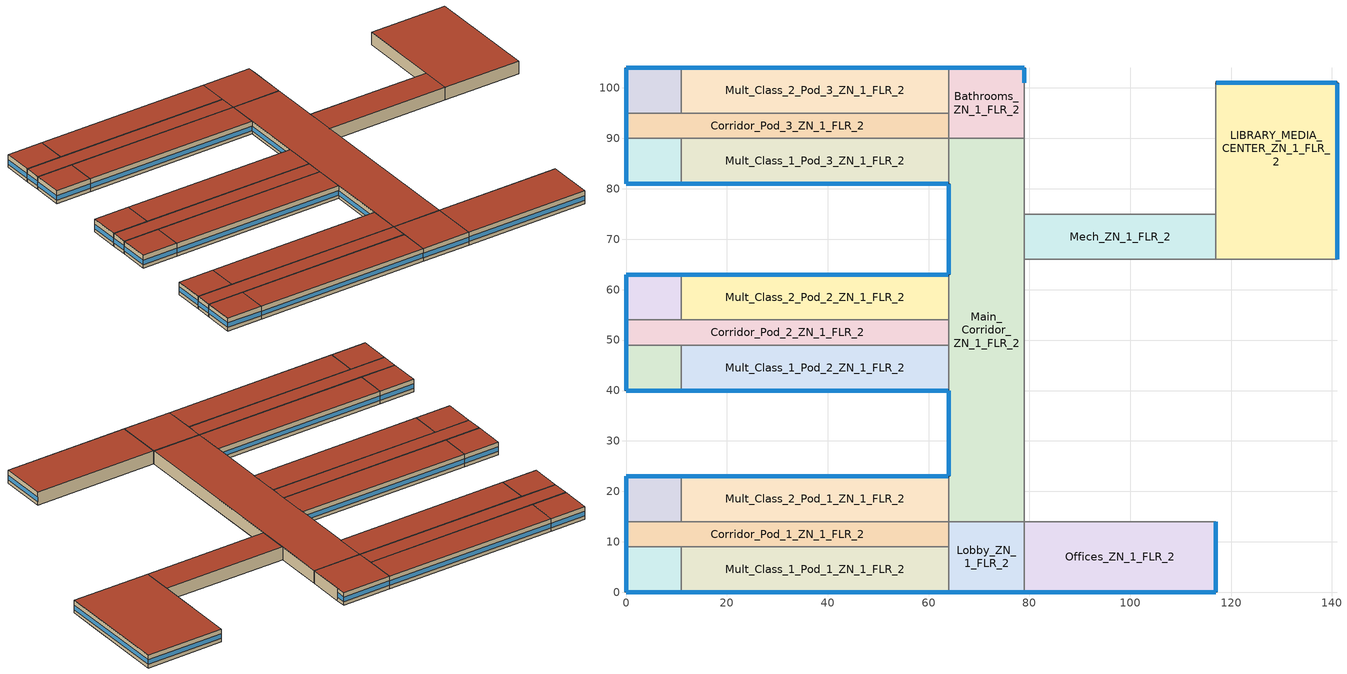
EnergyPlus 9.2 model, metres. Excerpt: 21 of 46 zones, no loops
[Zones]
Corner_Class_1_Pod_1_ZN_1_FLR_2
 floor to Corner_Class_1_Pod_1_ZN_1_FLR_1 (int_slab_floor): 0,9 11,9 11,0 0,0 z4
 wall outside (nonres_ext_wall): 0,9 0,0 11,0 z4:8
 wall to Mult_Class_1_Pod_1_ZN_1_FLR_2 (int_wall): 11,0 11,9 z4:8
 wall to Corridor_Pod_1_ZN_1_FLR_2 (int_wall): 11,9 0,9 z4:8
 window (Window_U_0.40_SHGC_0.38): 0.05,0 10.95,0 z5.1:6.51; 0,8.95 0,0.05 z5.1:6.52
 roof outside (nonres_roof): 0,0 11,0 11,9 0,9 z8
Mult_Class_1_Pod_1_ZN_1_FLR_2
 floor to Mult_Class_1_Pod_1_ZN_1_FLR_1 (int_slab_floor): 11,9 64,9 64,0 11,0 z4
 wall outside (nonres_ext_wall): 11,0 64,0 z4:8
 wall to Lobby_ZN_1_FLR_2 (int_wall): 64,0 64,9 z4:8
 wall to Corridor_Pod_1_ZN_1_FLR_2 (int_wall): 64,9 11,9 z4:8
 window (Window_U_0.40_SHGC_0.38): 11.05,0 63.95,0 z5.1:6.5
 roof outside (nonres_roof): 11,0 64,0 64,9 11,9 z8
Corridor_Pod_1_ZN_1_FLR_2
 floor to Corridor_Pod_1_ZN_1_FLR_1 (int_slab_floor): 0,14 64,14 64,9 0,9 z4
 wall outside (nonres_ext_wall): 0,14 0,9 z4:8
 wall to Lobby_ZN_1_FLR_2 (int_wall): 64,9 64,14 z4:8
 wall to Mult_Class_2_Pod_1_ZN_1_FLR_2 (int_wall): 64,14 11,14 z4:8
 wall to Corner_Class_2_Pod_1_ZN_1_FLR_2 (int_wall): 11,14 0,14 z4:8
 window (Window_U_0.40_SHGC_0.38): 0,13.95 0,9.05 z5.1:6.53
 roof outside (nonres_roof): 0,9 64,9 64,14 0,14 z8
Corner_Class_2_Pod_1_ZN_1_FLR_2
 floor to Corner_Class_2_Pod_1_ZN_1_FLR_1 (int_slab_floor): 0,23 11,23 11,14 0,14 z4
 wall outside (nonres_ext_wall): 11,23 0,23 0,14 z4:8
 wall to Mult_Class_2_Pod_1_ZN_1_FLR_2 (int_wall): 11,14 11,23 z4:8
 window (Window_U_0.40_SHGC_0.38): 10.95,23 0.05,23 z5.1:6.51; 0,22.95 0,14.05 z5.1:6.52
 roof outside (nonres_roof): 0,14 11,14 11,23 0,23 z8
Mult_Class_2_Pod_1_ZN_1_FLR_2
 floor to Mult_Class_2_Pod_1_ZN_1_FLR_1 (int_slab_floor): 11,23 64,23 64,14 11,14 z4
 wall outside (nonres_ext_wall): 64,23 11,23 z4:8
 wall to Main_Corridor_ZN_1_FLR_2 (int_wall): 64,14 64,23 z4:8
 window (Window_U_0.40_SHGC_0.38): 63.95,23 11.05,23 z5.1:6.5
 roof outside (nonres_roof): 11,14 64,14 64,23 11,23 z8
Corner_Class_1_Pod_2_ZN_1_FLR_2
 floor to Corner_Class_1_Pod_2_ZN_1_FLR_1 (int_slab_floor): 0,49 11,49 11,40 0,40 z4
 wall outside (nonres_ext_wall): 0,49 0,40 11,40 z4:8
 wall to Mult_Class_1_Pod_2_ZN_1_FLR_2 (int_wall): 11,40 11,49 z4:8
 wall to Corridor_Pod_2_ZN_1_FLR_2 (int_wall): 11,49 0,49 z4:8
 window (Window_U_0.40_SHGC_0.38): 0.05,40 10.95,40 z5.1:6.51; 0,48.95 0,40.05 z5.1:6.52
 roof outside (nonres_roof): 0,40 11,40 11,49 0,49 z8
Mult_Class_1_Pod_2_ZN_1_FLR_2
 floor to Mult_Class_1_Pod_2_ZN_1_FLR_1 (int_slab_floor): 11,49 64,49 64,40 11,40 z4
 wall outside (nonres_ext_wall): 11,40 64,40 z4:8
 wall to Main_Corridor_ZN_1_FLR_2 (int_wall): 64,40 64,49 z4:8
 wall to Corridor_Pod_2_ZN_1_FLR_2 (int_wall): 64,49 11,49 z4:8
 window (Window_U_0.40_SHGC_0.38): 11.05,40 63.95,40 z5.1:6.5
 roof outside (nonres_roof): 11,40 64,40 64,49 11,49 z8
Corridor_Pod_2_ZN_1_FLR_2
 floor to Corridor_Pod_2_ZN_1_FLR_1 (int_slab_floor): 0,54 64,54 64,49 0,49 z4
 wall outside (nonres_ext_wall): 0,54 0,49 z4:8
 wall to Main_Corridor_ZN_1_FLR_2 (int_wall): 64,49 64,54 z4:8
 wall to Mult_Class_2_Pod_2_ZN_1_FLR_2 (int_wall): 64,54 11,54 z4:8
 wall to Corner_Class_2_Pod_2_ZN_1_FLR_2 (int_wall): 11,54 0,54 z4:8
 window (Window_U_0.40_SHGC_0.38): 0,53.95 0,49.05 z5.1:6.53
 roof outside (nonres_roof): 0,49 64,49 64,54 0,54 z8
Corner_Class_2_Pod_2_ZN_1_FLR_2
 floor to Corner_Class_2_Pod_2_ZN_1_FLR_1 (int_slab_floor): 0,63 11,63 11,54 0,54 z4
 wall outside (nonres_ext_wall): 11,63 0,63 0,54 z4:8
 wall to Mult_Class_2_Pod_2_ZN_1_FLR_2 (int_wall): 11,54 11,63 z4:8
 window (Window_U_0.40_SHGC_0.38): 10.95,63 0.05,63 z5.1:6.51; 0,62.95 0,54.05 z5.1:6.52
 roof outside (nonres_roof): 0,54 11,54 11,63 0,63 z8
Mult_Class_2_Pod_2_ZN_1_FLR_2
 floor to Mult_Class_2_Pod_2_ZN_1_FLR_1 (int_slab_floor): 11,63 64,63 64,54 11,54 z4
 wall outside (nonres_ext_wall): 64,63 11,63 z4:8
 wall to Main_Corridor_ZN_1_FLR_2 (int_wall): 64,54 64,63 z4:8
 window (Window_U_0.40_SHGC_0.38): 63.95,63 11.05,63 z5.1:6.5
 roof outside (nonres_roof): 11,54 64,54 64,63 11,63 z8
Corner_Class_1_Pod_3_ZN_1_FLR_2
 floor to Corner_Class_1_Pod_3_ZN_1_FLR_1 (int_slab_floor): 0,90 11,90 11,81 0,81 z4
 wall outside (nonres_ext_wall): 0,90 0,81 11,81 z4:8
 wall to Mult_Class_1_Pod_3_ZN_1_FLR_2 (int_wall): 11,81 11,90 z4:8
 wall to Corridor_Pod_3_ZN_1_FLR_2 (int_wall): 11,90 0,90 z4:8
 window (Window_U_0.40_SHGC_0.38): 0.05,81 10.95,81 z5.1:6.51; 0,89.95 0,81.05 z5.1:6.52
 roof outside (nonres_roof): 0,81 11,81 11,90 0,90 z8
Mult_Class_1_Pod_3_ZN_1_FLR_2
 floor to Mult_Class_1_Pod_3_ZN_1_FLR_1 (int_slab_floor): 11,90 64,90 64,81 11,81 z4
 wall outside (nonres_ext_wall): 11,81 64,81 z4:8
 wall to Main_Corridor_ZN_1_FLR_2 (int_wall): 64,81 64,90 z4:8
 wall to Corridor_Pod_3_ZN_1_FLR_2 (int_wall): 64,90 11,90 z4:8
 window (Window_U_0.40_SHGC_0.38): 11.05,81 63.95,81 z5.1:6.5
 roof outside (nonres_roof): 11,81 64,81 64,90 11,90 z8
Corridor_Pod_3_ZN_1_FLR_2
 floor to Corridor_Pod_3_ZN_1_FLR_1 (int_slab_floor): 0,95 64,95 64,90 0,90 z4
 wall outside (nonres_ext_wall): 0,95 0,90 z4:8
 wall to Bathrooms_ZN_1_FLR_2 (int_wall): 64,90 64,95 z4:8
 wall to Mult_Class_2_Pod_3_ZN_1_FLR_2 (int_wall): 64,95 11,95 z4:8
 wall to Corner_Class_2_Pod_3_ZN_1_FLR_2 (int_wall): 11,95 0,95 z4:8
 window (Window_U_0.40_SHGC_0.38): 0,94.95 0,90.05 z5.1:6.53
 roof outside (nonres_roof): 0,90 64,90 64,95 0,95 z8
Corner_Class_2_Pod_3_ZN_1_FLR_2
 floor to Corner_Class_2_Pod_3_ZN_1_FLR_1 (int_slab_floor): 0,104 11,104 11,95 0,95 z4
 wall outside (nonres_ext_wall): 11,104 0,104 0,95 z4:8
 wall to Mult_Class_2_Pod_3_ZN_1_FLR_2 (int_wall): 11,95 11,104 z4:8
 window (Window_U_0.40_SHGC_0.38): 10.95,104 0.05,104 z5.1:6.51; 0,103.95 0,95.05 z5.1:6.52
 roof outside (nonres_roof): 0,95 11,95 11,104 0,104 z8
Mult_Class_2_Pod_3_ZN_1_FLR_2
 floor to Mult_Class_2_Pod_3_ZN_1_FLR_1 (int_slab_floor): 11,104 64,104 64,95 11,95 z4
 wall outside (nonres_ext_wall): 64,104 11,104 z4:8
 wall to Bathrooms_ZN_1_FLR_2 (int_wall): 64,95 64,104 z4:8
 window (Window_U_0.40_SHGC_0.38): 63.95,104 11.05,104 z5.1:6.5
 roof outside (nonres_roof): 11,95 64,95 64,104 11,104 z8
Main_Corridor_ZN_1_FLR_2
 floor to Main_Corridor_ZN_1_FLR_1 (int_slab_floor): 64,90 79,90 79,14 64,14 z4
 wall outside (nonres_ext_wall): 64,81 64,63 / 64,40 64,23 z4:8
 wall to Lobby_ZN_1_FLR_2 (int_wall): 64,14 79,14 z4:8
 wall to Gym_ZN_1_FLR_1 (int_wall): 79,14 79,66 z4:8
 wall to Mech_ZN_1_FLR_2 (int_wall): 79,66 79,75 z4:8
 wall to Auditorium_ZN_1_FLR_1 (nonres_ext_wall): 79,75 79,90 z4:8
 wall to Bathrooms_ZN_1_FLR_2 (int_wall): 79,90 64,90 z4:8
 window (Window_U_0.40_SHGC_0.38): 64,80.95 64,63.05 / 64,39.95 64,23.05 z5.1:6.51
 roof outside (nonres_roof): 64,14 79,14 79,90 64,90 z8
Lobby_ZN_1_FLR_2
 floor to Lobby_ZN_1_FLR_1 (int_slab_floor): 64,14 79,14 79,0 64,0 z4
 wall outside (nonres_ext_wall): 64,0 79,0 z4:8
 wall to Offices_ZN_1_FLR_2 (int_wall): 79,0 79,14 z4:8
 window (Window_U_0.40_SHGC_0.38): 64.05,0 78.95,0 z5.1:6.51
 roof outside (nonres_roof): 64,0 79,0 79,14 64,14 z8
Bathrooms_ZN_1_FLR_2
 floor to Bathrooms_ZN_1_FLR_1 (int_slab_floor): 64,104 79,104 79,90 64,90 z4
 wall outside (nonres_ext_wall): 79,101 79,104 64,104 z4:8
 wall to Auditorium_ZN_1_FLR_1 (nonres_ext_wall): 79,90 79,101 z4:8
 window (Window_U_0.40_SHGC_0.38): 79,101.05 79,103.95 z5.1:6.55; 78.95,104 64.05,104 z5.1:6.51
 roof outside (nonres_roof): 64,90 79,90 79,104 64,104 z8
Offices_ZN_1_FLR_2
 floor to Offices_ZN_1_FLR_1 (int_slab_floor): 79,14 117,14 117,0 79,0 z4
 wall outside (nonres_ext_wall): 79,0 117,0 117,14 z4:8
 wall to Gym_ZN_1_FLR_1 (int_wall): 117,14 79,14 z4:8
 window (Window_U_0.40_SHGC_0.38): 79.05,0 116.95,0 z5.1:6.5; 117,0.05 117,13.95 z5.1:6.51
 roof outside (nonres_roof): 79,0 117,0 117,14 79,14 z8
LIBRARY_MEDIA_CENTER_ZN_1_FLR_2
 floor to Kitchen_ZN_1_FLR_1 (int_slab_floor): 117,75 141,75 141,66 117,66 z4
 floor to Cafeteria_ZN_1_FLR_1 (int_slab_floor): 117,101 141,101 141,75 117,75 z4
 wall outside (nonres_ext_wall): 141,66 141,101 117,101 z4:8
 wall to Aux_Gym_ZN_1_FLR_1 (int_wall): 117,66 141,66 z4:8
 wall to Mech_ZN_1_FLR_2 (int_wall): 117,75 117,66 z4:8
 wall to Auditorium_ZN_1_FLR_1 (int_wall): 117,101 117,75 z4:8
 window (Window_U_0.40_SHGC_0.38): 141,66.05 141,100.95 z5.1:6.5; 140.95,101 117.05,101 z5.1:6.51
 roof outside (nonres_roof): 117,66 141,66 141,101 117,101 z8
Mech_ZN_1_FLR_2
 floor to Mech_ZN_1_FLR_1 (int_slab_floor): 79,75 117,75 117,66 79,66 z4
 wall to Gym_ZN_1_FLR_1 (int_wall): 79,66 117,66 z4:8
 wall to Auditorium_ZN_1_FLR_1 (int_wall): 117,75 79,75 z4:8
 roof outside (nonres_roof): 79,66 117,66 117,75 79,75 z8
[Building]
Secondary School: North Axis {deg}=0; Terrain=City; Loads Convergence Tolerance Value=0.04; Temperature Convergence Tolerance Value {deltaC}=0.2; Solar Distribution=FullInteriorAndExterior; Maximum Number of Warmup Days=25; Minimum Number of Warmup Days=6
[Site:Location]
Xian_Shaanxi_CHN Design_Conditions: Latitude {deg}=34.3; Longitude {deg}=108.93; Time Zone {hr}=8; Elevation {m}=397.5
[SizingPeriod:DesignDay] Month=1; Day of Month=21; Day Type=WinterDesignDay; Daily Dry-Bulb Temperature Range {deltaC}=0; Dry-Bulb Temperature Range Modifier Type=DefaultMultipliers; Barometric Pressure {Pa}=96640; Wind Speed {m/s}=1.1; Wind Direction {deg}=70; Rain Indicator=No; Snow Indicator=No; Daylight Saving Time Indicator=No; Solar Model Indicator=ASHRAEClearSky; Sky Clearness=0
Name | Maximum Dry-Bulb Temperature {C} | Humidity Condition Type | Wetbulb or DewPoint at Maximum Dry-Bulb {C}
Xian Ann Htg 99.6% Condns DB | -6.3 | Wetbulb | -6.3
Xian Ann Htg 99% Condns DB | -4.8 | Wetbulb | -4.8
Xian Ann Hum_n 99.6% Condns DP=>MCDB | 1.6 | Dewpoint | -18.1
Xian Ann Hum_n 99% Condns DP=>MCDB | 1.7 | Dewpoint | -15.3
[Site:GroundTemperature:BuildingSurface]
20.76, 20.73, 20.73, 20.73, 20.77, 23.02, 23.36, 23.44, 23.48, 21.21, 20.91, 20.82
[Site:WaterMainsTemperature]
Calculation Method=CORRELATION; Annual Average Outdoor Air Temperature {C}=9.95; Maximum Difference In Monthly Average Outdoor Air Temperatures {deltaC}=23.7
[Material]
Name | Roughness | Thickness {m} | Conductivity {W/m-K} | Density {kg/m3} | Specific Heat {J/kg-K} | Thermal Absorptance | Solar Absorptance | Visible Absorptance
Std Wood 6inch | MediumSmooth | 0.15 | 0.12 | 540 | 1210 | 0.9 | 0.7 | 0.7
F07 25mm stucco | Smooth | 0.0254 | 0.72 | 1856 | 840 | 0.9 | 0.7 | 0.7
F08 Metal surface | Smooth | 0.0008 | 45.28 | 7824 | 500
F13 Built-up roofing | Rough | 0.0095 | 0.16 | 1120 | 1460 | 0.9 | 0.77
G01 13mm gypsum board | Smooth | 0.0127 | 0.16 | 800 | 1090 | 0.9 | 0.7 | 0.5
G01 16mm gypsum board | MediumSmooth | 0.0159 | 0.16 | 800 | 1090
100mm Normalweight concrete floor | MediumRough | 0.1016 | 2.31 | 2322 | 832
[Material:NoMass] Thermal Absorptance=0.9; Solar Absorptance=0.7
Name | Roughness | Thermal Resistance {m2-K/W} | Visible Absorptance
CP02 CARPET PAD | VeryRough | 0.21648 | 0.8
Nonres_Roof_Insulation | MediumSmooth | 5.30668 | 0.7
Nonres_Exterior_Wall_Insulation | MediumSmooth | 2.81828 | 0.7
[WindowMaterial:Glazing] Optical Data Type=SpectralAverage; Infrared Transmittance at Normal Incidence=0; Front Side Infrared Hemispherical Emissivity=0.84
Name | Thickness {m} | Solar Transmittance at Normal Incidence | Front Side Solar Reflectance at Normal Incidence | Back Side Solar Reflectance at Normal Incidence | Visible Transmittance at Normal Incidence | Front Side Visible Reflectance at Normal Incidence | Back Side Visible Reflectance at Normal Incidence | Back Side Infrared Hemispherical Emissivity | Conductivity {W/m-K}
Glass_102_LayerAvg | 0.003048 | 0.833848 | 0.0747638 | 0.0748545 | 0.89926 | 0.082563 | 0.082564 | 0.84 | 1
Glass_8652_LayerAvg | 0.003059 | 0.343691 | 0.298987 | 0.462105 | 0.487937 | 0.209449 | 0.306829 | 0.39 | 0.962
[WindowMaterial:Gas]
Gap_1_W_0_0127: Gas Type=Air; Thickness {m}=0.0127
[Construction]
InteriorFurnishings: Std Wood 6inch
int_wall: G01 13mm gypsum board, G01 13mm gypsum board
int_slab_floor: 100mm Normalweight concrete floor, CP02 CARPET PAD
nonres_roof: F13 Built-up roofing, Nonres_Roof_Insulation, F08 Metal surface
nonres_ext_wall: F07 25mm stucco, G01 16mm gypsum board, Nonres_Exterior_Wall_Insulation, G01 16mm gypsum board
Window_U_0.40_SHGC_0.38: Glass_8652_LayerAvg, Gap_1_W_0_0127, Glass_102_LayerAvg
[Zone] Type=1; Multiplier=1; Ceiling Height {m}=4; Floor Area {m2}=autocalculate; Part of Total Floor Area=Yes
Name | Volume {m3}
Corner_Class_1_Pod_1_ZN_1_FLR_2; Corner_Class_2_Pod_1_ZN_1_FLR_2; Corner_Class_1_Pod_2_ZN_1_FLR_2; Corner_Class_2_Pod_2_ZN_1_FLR_2; Corner_Class_1_Pod_3_ZN_1_FLR_2; Corner_Class_2_Pod_3_ZN_1_FLR_2 | 396
Mult_Class_1_Pod_1_ZN_1_FLR_2; Mult_Class_2_Pod_1_ZN_1_FLR_2; Mult_Class_1_Pod_2_ZN_1_FLR_2; Mult_Class_2_Pod_2_ZN_1_FLR_2; Mult_Class_1_Pod_3_ZN_1_FLR_2; Mult_Class_2_Pod_3_ZN_1_FLR_2 | 1908
Corridor_Pod_1_ZN_1_FLR_2; Corridor_Pod_2_ZN_1_FLR_2; Corridor_Pod_3_ZN_1_FLR_2 | 1280
Main_Corridor_ZN_1_FLR_2 | 4560
Lobby_ZN_1_FLR_2; Bathrooms_ZN_1_FLR_2 | 840
Offices_ZN_1_FLR_2 | 2128
LIBRARY_MEDIA_CENTER_ZN_1_FLR_2 | 3360
Mech_ZN_1_FLR_2 | 1368
[InternalMass] Construction=InteriorFurnishings
Name | Zone or ZoneList | Surface Area {m2}
Corner_Class_1_Pod_1_ZN_1_FLR_2_InternalMass_1 | Corner_Class_1_Pod_1_ZN_1_FLR_2 | 198
Mult_Class_1_Pod_1_ZN_1_FLR_2_InternalMass_1 | Mult_Class_1_Pod_1_ZN_1_FLR_2 | 954
Corridor_Pod_1_ZN_1_FLR_2_InternalMass_1 | Corridor_Pod_1_ZN_1_FLR_2 | 640
Corner_Class_2_Pod_1_ZN_1_FLR_2_InternalMass_1 | Corner_Class_2_Pod_1_ZN_1_FLR_2 | 198
Mult_Class_2_Pod_1_ZN_1_FLR_2_InternalMass_1 | Mult_Class_2_Pod_1_ZN_1_FLR_2 | 954
Corner_Class_1_Pod_2_ZN_1_FLR_2_InternalMass_1 | Corner_Class_1_Pod_2_ZN_1_FLR_2 | 198
Mult_Class_1_Pod_2_ZN_1_FLR_2_InternalMass_1 | Mult_Class_1_Pod_2_ZN_1_FLR_2 | 954
Corridor_Pod_2_ZN_1_FLR_2_InternalMass_1 | Corridor_Pod_2_ZN_1_FLR_2 | 640
Corner_Class_2_Pod_2_ZN_1_FLR_2_InternalMass_1 | Corner_Class_2_Pod_2_ZN_1_FLR_2 | 198
Mult_Class_2_Pod_2_ZN_1_FLR_2_InternalMass_1 | Mult_Class_2_Pod_2_ZN_1_FLR_2 | 954
Corner_Class_1_Pod_3_ZN_1_FLR_2_InternalMass_1 | Corner_Class_1_Pod_3_ZN_1_FLR_2 | 198
Mult_Class_1_Pod_3_ZN_1_FLR_2_InternalMass_1 | Mult_Class_1_Pod_3_ZN_1_FLR_2 | 954
Corridor_Pod_3_ZN_1_FLR_2_InternalMass_1 | Corridor_Pod_3_ZN_1_FLR_2 | 640
Corner_Class_2_Pod_3_ZN_1_FLR_2_InternalMass_1 | Corner_Class_2_Pod_3_ZN_1_FLR_2 | 198
Mult_Class_2_Pod_3_ZN_1_FLR_2_InternalMass_1 | Mult_Class_2_Pod_3_ZN_1_FLR_2 | 954
Main_Corridor_ZN_1_FLR_2_InternalMass_1 | Main_Corridor_ZN_1_FLR_2 | 2280
Lobby_ZN_1_FLR_2_InternalMass_1 | Lobby_ZN_1_FLR_2 | 420
Bathrooms_ZN_1_FLR_2_InternalMass_1 | Bathrooms_ZN_1_FLR_2 | 420
Offices_ZN_1_FLR_2_InternalMass_1 | Offices_ZN_1_FLR_2 | 1064
LIBRARY_MEDIA_CENTER_ZN_1_FLR_2_InternalMass_1 | LIBRARY_MEDIA_CENTER_ZN_1_FLR_2 | 1680
Mech_ZN_1_FLR_2_InternalMass_1 | Mech_ZN_1_FLR_2 | 684
[People] Fraction Radiant=0.3; Sensible Heat Fraction=AUTOCALCULATE; Activity Level Schedule=ACTIVITY_SCH; Enable ASHRAE 55 Comfort Warnings=No; Mean Radiant Temperature Calculation Type=ZoneAveraged; Work Efficiency Schedule=WORK_EFF_SCH; Clothing Insulation Calculation Method=ClothingInsulationSchedule; Clothing Insulation Schedule=CLOTHING_SCH; Air Velocity Schedule=AIR_VELO_SCH; Thermal Comfort Model 1 Type=FANGER
Name | Zone or ZoneList | Number of People Schedule | Number of People Calculation Method | Zone Floor Area per Person {m2/person}
Corner_Class_1_Pod_1_ZN_1_FLR_2 | Corner_Class_1_Pod_1_ZN_1_FLR_2 | BLDG_OCC_SCH | Area/Person | 2.654
Mult_Class_1_Pod_1_ZN_1_FLR_2 | Mult_Class_1_Pod_1_ZN_1_FLR_2 | BLDG_OCC_SCH | Area/Person | 2.654
Corridor_Pod_1_ZN_1_FLR_2 | Corridor_Pod_1_ZN_1_FLR_2 | BLDG_OCC_SCH | People
Corner_Class_2_Pod_1_ZN_1_FLR_2 | Corner_Class_2_Pod_1_ZN_1_FLR_2 | BLDG_OCC_SCH | Area/Person | 2.654
Mult_Class_2_Pod_1_ZN_1_FLR_2 | Mult_Class_2_Pod_1_ZN_1_FLR_2 | BLDG_OCC_SCH | Area/Person | 2.654
Corner_Class_1_Pod_2_ZN_1_FLR_2 | Corner_Class_1_Pod_2_ZN_1_FLR_2 | BLDG_OCC_SCH | Area/Person | 2.654
Mult_Class_1_Pod_2_ZN_1_FLR_2 | Mult_Class_1_Pod_2_ZN_1_FLR_2 | BLDG_OCC_SCH | Area/Person | 2.654
Corridor_Pod_2_ZN_1_FLR_2 | Corridor_Pod_2_ZN_1_FLR_2 | BLDG_OCC_SCH | People
Corner_Class_2_Pod_2_ZN_1_FLR_2 | Corner_Class_2_Pod_2_ZN_1_FLR_2 | BLDG_OCC_SCH | Area/Person | 2.654
Mult_Class_2_Pod_2_ZN_1_FLR_2 | Mult_Class_2_Pod_2_ZN_1_FLR_2 | BLDG_OCC_SCH | Area/Person | 2.654
Corner_Class_1_Pod_3_ZN_1_FLR_2 | Corner_Class_1_Pod_3_ZN_1_FLR_2 | BLDG_OCC_SCH | Area/Person | 2.654
Mult_Class_1_Pod_3_ZN_1_FLR_2 | Mult_Class_1_Pod_3_ZN_1_FLR_2 | BLDG_OCC_SCH_Extend | Area/Person | 2.654
Corridor_Pod_3_ZN_1_FLR_2 | Corridor_Pod_3_ZN_1_FLR_2 | BLDG_OCC_SCH | People
Corner_Class_2_Pod_3_ZN_1_FLR_2 | Corner_Class_2_Pod_3_ZN_1_FLR_2 | BLDG_OCC_SCH | Area/Person | 2.654
Mult_Class_2_Pod_3_ZN_1_FLR_2 | Mult_Class_2_Pod_3_ZN_1_FLR_2 | BLDG_OCC_SCH_Extend | Area/Person | 2.654
Bathrooms_ZN_1_FLR_2 | Bathrooms_ZN_1_FLR_2 | BLDG_OCC_SCH | People
Offices_ZN_1_FLR_2 | Offices_ZN_1_FLR_2 | BLDG_OCC_SCH_Offices | Area/Person | 18.579
LIBRARY_MEDIA_CENTER_ZN_1_FLR_2 | LIBRARY_MEDIA_CENTER_ZN_1_FLR_2 | BLDG_OCC_SCH | Area/Person | 9.289
Mech_ZN_1_FLR_2 | Mech_ZN_1_FLR_2 | BLDG_OCC_SCH | People
[Lights] Design Level Calculation Method=Watts/Area; Return Air Fraction=0; Fraction Radiant=0.37; Fraction Visible=0.2; Fraction Replaceable=1; Return Air Fraction Calculated from Plenum Temperature=No
Name | Zone or ZoneList | Schedule | Watts per Zone Floor Area {W/m2}
Corner_Class_1_Pod_1_ZN_1_FLR_2_Lights | Corner_Class_1_Pod_1_ZN_1_FLR_2 | BLDG_LIGHT_CLASSROOM_SCH | 9.9028
Mult_Class_1_Pod_1_ZN_1_FLR_2_Lights | Mult_Class_1_Pod_1_ZN_1_FLR_2 | BLDG_LIGHT_CLASSROOM_SCH | 9.9028
Corridor_Pod_1_ZN_1_FLR_2_Lights | Corridor_Pod_1_ZN_1_FLR_2 | BLDG_LIGHT_CORRIDOR_SCH | 7.10418
Corner_Class_2_Pod_1_ZN_1_FLR_2_Lights | Corner_Class_2_Pod_1_ZN_1_FLR_2 | BLDG_LIGHT_CLASSROOM_SCH | 9.9028
Mult_Class_2_Pod_1_ZN_1_FLR_2_Lights | Mult_Class_2_Pod_1_ZN_1_FLR_2 | BLDG_LIGHT_CLASSROOM_SCH | 9.9028
Corner_Class_1_Pod_2_ZN_1_FLR_2_Lights | Corner_Class_1_Pod_2_ZN_1_FLR_2 | BLDG_LIGHT_CLASSROOM_SCH | 9.9028
Mult_Class_1_Pod_2_ZN_1_FLR_2_Lights | Mult_Class_1_Pod_2_ZN_1_FLR_2 | BLDG_LIGHT_CLASSROOM_SCH | 9.9028
Corridor_Pod_2_ZN_1_FLR_2_Lights | Corridor_Pod_2_ZN_1_FLR_2 | BLDG_LIGHT_CORRIDOR_SCH | 7.10418
Corner_Class_2_Pod_2_ZN_1_FLR_2_Lights | Corner_Class_2_Pod_2_ZN_1_FLR_2 | BLDG_LIGHT_CLASSROOM_SCH | 9.9028
Mult_Class_2_Pod_2_ZN_1_FLR_2_Lights | Mult_Class_2_Pod_2_ZN_1_FLR_2 | BLDG_LIGHT_CLASSROOM_SCH | 9.9028
Corner_Class_1_Pod_3_ZN_1_FLR_2_Lights | Corner_Class_1_Pod_3_ZN_1_FLR_2 | BLDG_LIGHT_CLASSROOM_SCH | 9.9028
Mult_Class_1_Pod_3_ZN_1_FLR_2_Lights | Mult_Class_1_Pod_3_ZN_1_FLR_2 | BLDG_LIGHT_CLASSROOM_SCH | 9.9028
Corridor_Pod_3_ZN_1_FLR_2_Lights | Corridor_Pod_3_ZN_1_FLR_2 | BLDG_LIGHT_CORRIDOR_SCH | 7.10418
Corner_Class_2_Pod_3_ZN_1_FLR_2_Lights | Corner_Class_2_Pod_3_ZN_1_FLR_2 | BLDG_LIGHT_CLASSROOM_SCH | 9.9028
Mult_Class_2_Pod_3_ZN_1_FLR_2_Lights | Mult_Class_2_Pod_3_ZN_1_FLR_2 | BLDG_LIGHT_CLASSROOM_SCH | 9.9028
Main_Corridor_ZN_1_FLR_2_Lights | Main_Corridor_ZN_1_FLR_2 | BLDG_LIGHT_CORRIDOR_SCH | 7.10418
Lobby_ZN_1_FLR_2_Lights | Lobby_ZN_1_FLR_2 | BLDG_LIGHT_LOBBYFLR1_SCH | 10.7639
Bathrooms_ZN_1_FLR_2_Lights | Bathrooms_ZN_1_FLR_2 | BLDG_LIGHT_BATH_SCH | 9.14932
Offices_ZN_1_FLR_2_Lights | Offices_ZN_1_FLR_2 | BLDG_LIGHT_OFFICE_SCH | 10.0104
LIBRARY_MEDIA_CENTER_ZN_1_FLR_2_Lights | LIBRARY_MEDIA_CENTER_ZN_1_FLR_2 | BLDG_LIGHT_LIBRARY_SCH | 8.39585
Mech_ZN_1_FLR_2_Lights | Mech_ZN_1_FLR_2 | BLDG_LIGHT_SCH | 10.2257
[ElectricEquipment] Schedule=BLDG_EQUIP_SCH; Design Level Calculation Method=EquipmentLevel; Fraction Latent=0; Fraction Radiant=0.5; Fraction Lost=0
Name | Zone or ZoneList | Design Level {W}
Corner_Class_1_Pod_1_ZN_1_FLR_2_PlugMisc_Equip | Corner_Class_1_Pod_1_ZN_1_FLR_2 | 990
Mult_Class_1_Pod_1_ZN_1_FLR_2_PlugMisc_Equip | Mult_Class_1_Pod_1_ZN_1_FLR_2 | 4770
Corridor_Pod_1_ZN_1_FLR_2_PlugMisc_Equip | Corridor_Pod_1_ZN_1_FLR_2 | 1280
Corner_Class_2_Pod_1_ZN_1_FLR_2_PlugMisc_Equip | Corner_Class_2_Pod_1_ZN_1_FLR_2 | 990
Mult_Class_2_Pod_1_ZN_1_FLR_2_PlugMisc_Equip | Mult_Class_2_Pod_1_ZN_1_FLR_2 | 4770
Corner_Class_1_Pod_2_ZN_1_FLR_2_PlugMisc_Equip | Corner_Class_1_Pod_2_ZN_1_FLR_2 | 990
Mult_Class_1_Pod_2_ZN_1_FLR_2_PlugMisc_Equip | Mult_Class_1_Pod_2_ZN_1_FLR_2 | 4770
Corridor_Pod_2_ZN_1_FLR_2_PlugMisc_Equip | Corridor_Pod_2_ZN_1_FLR_2 | 1280
Corner_Class_2_Pod_2_ZN_1_FLR_2_PlugMisc_Equip | Corner_Class_2_Pod_2_ZN_1_FLR_2 | 990
Mult_Class_2_Pod_2_ZN_1_FLR_2_PlugMisc_Equip | Mult_Class_2_Pod_2_ZN_1_FLR_2 | 4770
Corner_Class_1_Pod_3_ZN_1_FLR_2_PlugMisc_Equip | Corner_Class_1_Pod_3_ZN_1_FLR_2 | 990
Mult_Class_1_Pod_3_ZN_1_FLR_2_PlugMisc_Equip | Mult_Class_1_Pod_3_ZN_1_FLR_2 | 9540
Corridor_Pod_3_ZN_1_FLR_2_PlugMisc_Equip | Corridor_Pod_3_ZN_1_FLR_2 | 1280
Corner_Class_2_Pod_3_ZN_1_FLR_2_PlugMisc_Equip | Corner_Class_2_Pod_3_ZN_1_FLR_2 | 990
Mult_Class_2_Pod_3_ZN_1_FLR_2_PlugMisc_Equip | Mult_Class_2_Pod_3_ZN_1_FLR_2 | 9540
Main_Corridor_ZN_1_FLR_2_PlugMisc_Equip | Main_Corridor_ZN_1_FLR_2 | 4560
Lobby_ZN_1_FLR_2_PlugMisc_Equip | Lobby_ZN_1_FLR_2 | 840
Bathrooms_ZN_1_FLR_2_PlugMisc_Equip | Bathrooms_ZN_1_FLR_2 | 840
Offices_ZN_1_FLR_2_PlugMisc_Equip | Offices_ZN_1_FLR_2 | 5745.6
LIBRARY_MEDIA_CENTER_ZN_1_FLR_2_PlugMisc_Equip | LIBRARY_MEDIA_CENTER_ZN_1_FLR_2 | 8400
Mech_ZN_1_FLR_2_PlugMisc_Equip | Mech_ZN_1_FLR_2 | 1368
[Daylighting:Controls] Daylighting Method=SplitFlux; Lighting Control Type=Stepped; Minimum Input Power Fraction for Continuous or ContinuousOff Dimming Control=0.3; Minimum Light Output Fraction for Continuous or ContinuousOff Dimming Control=0.2; Number of Stepped Control Steps=3; Probability Lighting will be Reset When Needed in Manual Stepped Control=1; Maximum Allowable Discomfort Glare Index=22
Name | Zone | Glare Calculation Daylighting Reference Point | Glare Calculation Azimuth Angle of View Direction Clockwise from Zone y-Axis {deg} | Daylighting Reference Point 1 | Fraction of Zone Controlled by Reference Point 1 | Illuminance Setpoint at Reference Point 1 {lux} | Daylighting Reference Point 2 | Fraction of Zone Controlled by Reference Point 2 | Illuminance Setpoint at Reference Point 2 {lux}
Corner_Class_1_Pod_1_ZN_1_FLR_2_DaylCtrl | Corner_Class_1_Pod_1_ZN_1_FLR_2 | Corner_Class_1_Pod_1_ZN_1_FLR_2_DaylRefPt1 | 180 | Corner_Class_1_Pod_1_ZN_1_FLR_2_DaylRefPt1 | 0.56 | 500 | Corner_Class_1_Pod_1_ZN_1_FLR_2_DaylRefPt2 | 0.2 | 500
Mult_Class_1_Pod_1_ZN_1_FLR_2_DaylCtrl | Mult_Class_1_Pod_1_ZN_1_FLR_2 | Mult_Class_1_Pod_1_ZN_1_FLR_2_DaylRefPt1 | 180 | Mult_Class_1_Pod_1_ZN_1_FLR_2_DaylRefPt1 | 0.28 | 500 | Mult_Class_1_Pod_1_ZN_1_FLR_2_DaylRefPt2 | 0.28 | 500
Corner_Class_2_Pod_1_ZN_1_FLR_2_DaylCtrl | Corner_Class_2_Pod_1_ZN_1_FLR_2 | Corner_Class_2_Pod_1_ZN_1_FLR_2_DaylRefPt1 | 270 | Corner_Class_2_Pod_1_ZN_1_FLR_2_DaylRefPt1 | 0.56 | 500 | Corner_Class_2_Pod_1_ZN_1_FLR_2_DaylRefPt2 | 0.2 | 500
Mult_Class_2_Pod_1_ZN_1_FLR_2_DaylCtrl | Mult_Class_2_Pod_1_ZN_1_FLR_2 | Mult_Class_2_Pod_1_ZN_1_FLR_2_DaylRefPt1 | 0 | Mult_Class_2_Pod_1_ZN_1_FLR_2_DaylRefPt1 | 0.28 | 500 | Mult_Class_2_Pod_1_ZN_1_FLR_2_DaylRefPt2 | 0.28 | 500
Corner_Class_1_Pod_2_ZN_1_FLR_2_DaylCtrl | Corner_Class_1_Pod_2_ZN_1_FLR_2 | Corner_Class_1_Pod_2_ZN_1_FLR_2_DaylRefPt1 | 180 | Corner_Class_1_Pod_2_ZN_1_FLR_2_DaylRefPt1 | 0.56 | 500 | Corner_Class_1_Pod_2_ZN_1_FLR_2_DaylRefPt2 | 0.2 | 500
Mult_Class_1_Pod_2_ZN_1_FLR_2_DaylCtrl | Mult_Class_1_Pod_2_ZN_1_FLR_2 | Mult_Class_1_Pod_2_ZN_1_FLR_2_DaylRefPt1 | 180 | Mult_Class_1_Pod_2_ZN_1_FLR_2_DaylRefPt1 | 0.28 | 500 | Mult_Class_1_Pod_2_ZN_1_FLR_2_DaylRefPt2 | 0.28 | 500
Corner_Class_2_Pod_2_ZN_1_FLR_2_DaylCtrl | Corner_Class_2_Pod_2_ZN_1_FLR_2 | Corner_Class_2_Pod_2_ZN_1_FLR_2_DaylRefPt1 | 270 | Corner_Class_2_Pod_2_ZN_1_FLR_2_DaylRefPt1 | 0.56 | 500 | Corner_Class_2_Pod_2_ZN_1_FLR_2_DaylRefPt2 | 0.2 | 500
Mult_Class_2_Pod_2_ZN_1_FLR_2_DaylCtrl | Mult_Class_2_Pod_2_ZN_1_FLR_2 | Mult_Class_2_Pod_2_ZN_1_FLR_2_DaylRefPt1 | 0 | Mult_Class_2_Pod_2_ZN_1_FLR_2_DaylRefPt1 | 0.28 | 500 | Mult_Class_2_Pod_2_ZN_1_FLR_2_DaylRefPt2 | 0.28 | 500
Corner_Class_1_Pod_3_ZN_1_FLR_2_DaylCtrl | Corner_Class_1_Pod_3_ZN_1_FLR_2 | Corner_Class_1_Pod_3_ZN_1_FLR_2_DaylRefPt1 | 180 | Corner_Class_1_Pod_3_ZN_1_FLR_2_DaylRefPt1 | 0.56 | 500 | Corner_Class_1_Pod_3_ZN_1_FLR_2_DaylRefPt2 | 0.2 | 500
Mult_Class_1_Pod_3_ZN_1_FLR_2_DaylCtrl | Mult_Class_1_Pod_3_ZN_1_FLR_2 | Mult_Class_1_Pod_3_ZN_1_FLR_2_DaylRefPt1 | 180 | Mult_Class_1_Pod_3_ZN_1_FLR_2_DaylRefPt1 | 0.28 | 500 | Mult_Class_1_Pod_3_ZN_1_FLR_2_DaylRefPt2 | 0.28 | 500
Corner_Class_2_Pod_3_ZN_1_FLR_2_DaylCtrl | Corner_Class_2_Pod_3_ZN_1_FLR_2 | Corner_Class_2_Pod_3_ZN_1_FLR_2_DaylRefPt1 | 270 | Corner_Class_2_Pod_3_ZN_1_FLR_2_DaylRefPt1 | 0.56 | 500 | Corner_Class_2_Pod_3_ZN_1_FLR_2_DaylRefPt2 | 0.2 | 500
Mult_Class_2_Pod_3_ZN_1_FLR_2_DaylCtrl | Mult_Class_2_Pod_3_ZN_1_FLR_2 | Mult_Class_2_Pod_3_ZN_1_FLR_2_DaylRefPt1 | 0 | Mult_Class_2_Pod_3_ZN_1_FLR_2_DaylRefPt1 | 0.28 | 500 | Mult_Class_2_Pod_3_ZN_1_FLR_2_DaylRefPt2 | 0.28 | 500
Lobby_ZN_1_FLR_2_DaylCtrl | Lobby_ZN_1_FLR_2 | Lobby_ZN_1_FLR_2_DaylRefPt1 | 180 | Lobby_ZN_1_FLR_2_DaylRefPt1 | 0.18 | 300 | Lobby_ZN_1_FLR_2_DaylRefPt2 | 0.18 | 300
Offices_ZN_1_FLR_2_DaylCtrl | Offices_ZN_1_FLR_2 | Offices_ZN_1_FLR_2_DaylRefPt1 | 180 | Offices_ZN_1_FLR_2_DaylRefPt1 | 0.36 | 375 | Offices_ZN_1_FLR_2_DaylRefPt2 | 0.08 | 375
LIBRARY_MEDIA_CENTER_ZN_1_FLR_2_DaylCtrl | LIBRARY_MEDIA_CENTER_ZN_1_FLR_2 | LIBRARY_MEDIA_CENTER_ZN_1_FLR_2_DaylRefPt1 | 0 | LIBRARY_MEDIA_CENTER_ZN_1_FLR_2_DaylRefPt1 | 0.21 | 500 | LIBRARY_MEDIA_CENTER_ZN_1_FLR_2_DaylRefPt2 | 0.11 | 500
[ZoneInfiltration:DesignFlowRate] Schedule=INFIL_SCH_PNNL; Design Flow Rate Calculation Method=Flow/ExteriorArea; Constant Term Coefficient=0; Temperature Term Coefficient=0; Velocity Term Coefficient=0.224; Velocity Squared Term Coefficient=0
Name | Zone or ZoneList | Flow per Exterior Surface Area {m3/s-m2}
Corner_Class_1_Pod_1_ZN_1_FLR_2_Infiltration | Corner_Class_1_Pod_1_ZN_1_FLR_2 | 0.000254325
Mult_Class_1_Pod_1_ZN_1_FLR_2_Infiltration | Mult_Class_1_Pod_1_ZN_1_FLR_2 | 0.00017524
Corridor_Pod_1_ZN_1_FLR_2_Infiltration | Corridor_Pod_1_ZN_1_FLR_2 | 3.35686e-05
Corner_Class_2_Pod_1_ZN_1_FLR_2_Infiltration | Corner_Class_2_Pod_1_ZN_1_FLR_2 | 0.000254325
Mult_Class_2_Pod_1_ZN_1_FLR_2_Infiltration | Mult_Class_2_Pod_1_ZN_1_FLR_2 | 0.00017524
Corner_Class_1_Pod_2_ZN_1_FLR_2_Infiltration | Corner_Class_1_Pod_2_ZN_1_FLR_2 | 0.000254325
Mult_Class_1_Pod_2_ZN_1_FLR_2_Infiltration | Mult_Class_1_Pod_2_ZN_1_FLR_2 | 0.00017524
Corridor_Pod_2_ZN_1_FLR_2_Infiltration | Corridor_Pod_2_ZN_1_FLR_2 | 3.35686e-05
Corner_Class_2_Pod_2_ZN_1_FLR_2_Infiltration | Corner_Class_2_Pod_2_ZN_1_FLR_2 | 0.000254325
Mult_Class_2_Pod_2_ZN_1_FLR_2_Infiltration | Mult_Class_2_Pod_2_ZN_1_FLR_2 | 0.00017524
Corner_Class_1_Pod_3_ZN_1_FLR_2_Infiltration | Corner_Class_1_Pod_3_ZN_1_FLR_2 | 0.000254325
Mult_Class_1_Pod_3_ZN_1_FLR_2_Infiltration | Mult_Class_1_Pod_3_ZN_1_FLR_2 | 0.00017524
Corridor_Pod_3_ZN_1_FLR_2_Infiltration | Corridor_Pod_3_ZN_1_FLR_2 | 3.35686e-05
Corner_Class_2_Pod_3_ZN_1_FLR_2_Infiltration | Corner_Class_2_Pod_3_ZN_1_FLR_2 | 0.000254325
Mult_Class_2_Pod_3_ZN_1_FLR_2_Infiltration | Mult_Class_2_Pod_3_ZN_1_FLR_2 | 0.00017524
Main_Corridor_ZN_1_FLR_2_Infiltration | Main_Corridor_ZN_1_FLR_2 | 8.4775e-05
Lobby_ZN_1_FLR_2_Infiltration | Lobby_ZN_1_FLR_2 | 0.000126309
Bathrooms_ZN_1_FLR_2_Infiltration | Bathrooms_ZN_1_FLR_2 | 0.00020255
Offices_ZN_1_FLR_2_Infiltration | Offices_ZN_1_FLR_2 | 0.000159878
LIBRARY_MEDIA_CENTER_ZN_1_FLR_2_Infiltration | LIBRARY_MEDIA_CENTER_ZN_1_FLR_2 | 0.000124602
Mech_ZN_1_FLR_2_Infiltration | Mech_ZN_1_FLR_2 | 0
[Exterior:Lights] Control Option=AstronomicalClock
Name | Schedule | Design Level {W}
Exterior_Lights_a | Exterior_lighting_schedule_a | 441.8
Exterior_Lights_b | Exterior_lighting_schedule_b_2016 | 2994.5
Exterior_Lights_c | Exterior_lighting_schedule_c_2016 | 2973.7
[EnergyManagementSystem:Program]
PSZ2_6_Economizer_CTRL_Prog: SET PSZ2_6_Timestep_Econ_Eff = 0.7; SET PSZ2_6_MaxE = 0.7; SET PSZ2_6_DAT_Rqd = (PSZ2_6_DAT_Rqd*1.8) +32; SET OAT_F = (OAT_F*1.8) +32; SET OAwb_F = (OAwb_F*1.8) +32; IF PSZ2_6_OAFlowMass > (PSZ2_6_OADesignMass * PSZ2_6_OASch); SET PSZ2_6_Econo_Active = 1; ELSE; SET PSZ2_6_Econo_Active = 0; ENDIF; SET PSZ2_6_dT_Needed = 75 - PSZ2_6_DAT_Rqd; SET PSZ2_6_Cool_Des_dT = ((98*0.15) + (75*(1-0.15))) - 55; SET PSZ2_6_Cool_Load = PSZ2_6_dT_Needed/ PSZ2_6_Cool_Des_dT; IF PSZ2_6_Cool_Load > 1; SET PSZ2_6_Cool_Load = 1; ELSEIF PSZ2_6_Cool_Load < 0; SET PSZ2_6_Cool_Load = 0; ENDIF; IF PSZ2_6_Econo_Active == 1; SET PSZ2_6_Stage = PSZ2_6_Number_of_Stages; IF PSZ2_6_Stage == 2; IF PSZ2_6_Cool_Load < 0.6; SET PSZ2_6_Timestep_Econ_Eff = PSZ2_6_MaxE; ELSE; SET PSZ2_6_ECO_Eff = 0-2.18919863612305; SET PSZ2_6_ECO_Eff = PSZ2_6_ECO_Eff + (0-0.674461284910428 * PSZ2_6_Cool_Load); SET PSZ2_6_ECO_Eff = PSZ2_6_ECO_Eff + (0.000459106275872404 * (OAT_F^2)); SET PSZ2_6_ECO_Eff = PSZ2_6_ECO_Eff + (0-0.00000484778537945252 * (OAT_F^3)); SET PSZ2_6_ECO_Eff = PSZ2_6_ECO_Eff + (0.182915713033586 * OAwb_F); SET PSZ2_6_ECO_Eff = PSZ2_6_ECO_Eff + (0-0.00382838660261133 * (OAwb_F^2)); SET PSZ2_6_ECO_Eff = PSZ2_6_ECO_Eff + (0.0000255567460240583 * (OAwb_F^3)); SET PSZ2_6_Timestep_Econ_Eff = PSZ2_6_ECO_Eff; ENDIF; ELSE; SET PSZ2_6_ECO_Eff = 2.36337942464462; SET PSZ2_6_ECO_Eff = PSZ2_6_ECO_Eff + (0-0.409939515512619 * PSZ2_6_Cool_Load); SET PSZ2_6_ECO_Eff = PSZ2_6_ECO_Eff + (0-0.0565205596792225 * OAwb_F); SET PSZ2_6_ECO_Eff = PSZ2_6_ECO_Eff + (0-0.0000632612294169389 * (OAT_F^2)); SET PSZ2_6_Timestep_Econ_Eff = PSZ2_6_ECO_Eff + (0.000571724868775081 * (OAwb_F^2)); ENDIF; IF PSZ2_6_Timestep_Econ_Eff > PSZ2_6_MaxE; SET PSZ2_6_Timestep_Econ_Eff = PSZ2_6_MaxE; ELSEIF PSZ2_6_Timestep_Econ_Eff < (PSZ2_6_OADesignMass * PSZ2_6_OASch); SET PSZ2_6_Timestep_Econ_Eff = (PSZ2_6_OADesignMass * PSZ2_6_OASch); ENDIF; ENDIF
PSZ3_7_Set_Fan_Par: IF PSZ3_7_Number_of_Stages == 1; Return; ENDIF; SET PSZ3_7_FanPwrExponent = 2.2; SET PSZ3_7_OAFrac = PSZ3_7_OAFlowMass/PSZ3_7_DesignFlowMass; IF  PSZ3_7_OAFrac < 0.66; SET PSZ3_7_VenSpeed = 0.66; SET PSZ3_7_Stage1Speed = 0.66; ELSE; SET PSZ3_7_VenSpeed = PSZ3_7_OAFrac; SET PSZ3_7_Stage1Speed = PSZ3_7_OAFrac; ENDIF; SET PSZ3_7_Stage2Speed = 1.0; SET PSZ3_7_HeatSpeed = 1.0
PSZ3_7_Set_Number_of_Stages: SET PSZ3_7_Number_of_Stages =  2
PSZ4_8_Set_Fan_Par: IF PSZ4_8_Number_of_Stages == 1; Return; ENDIF; SET PSZ4_8_FanPwrExponent = 2.2; SET PSZ4_8_OAFrac = PSZ4_8_OAFlowMass/PSZ4_8_DesignFlowMass; IF  PSZ4_8_OAFrac < 0.66; SET PSZ4_8_VenSpeed = 0.66; SET PSZ4_8_Stage1Speed = 0.66; ELSE; SET PSZ4_8_VenSpeed = PSZ4_8_OAFrac; SET PSZ4_8_Stage1Speed = PSZ4_8_OAFrac; ENDIF; SET PSZ4_8_Stage2Speed = 1.0; SET PSZ4_8_HeatSpeed = 1.0
PSZ4_8_Set_Number_of_Stages: SET PSZ4_8_Number_of_Stages =  2
PSZ5_9_Set_Fan_Par: IF PSZ5_9_Number_of_Stages == 1; Return; ENDIF; SET PSZ5_9_FanPwrExponent = 2.2; SET PSZ5_9_OAFrac = PSZ5_9_OAFlowMass/PSZ5_9_DesignFlowMass; IF  PSZ5_9_OAFrac < 0.66; SET PSZ5_9_VenSpeed = 0.66; SET PSZ5_9_Stage1Speed = 0.66; ELSE; SET PSZ5_9_VenSpeed = PSZ5_9_OAFrac; SET PSZ5_9_Stage1Speed = PSZ5_9_OAFrac; ENDIF; SET PSZ5_9_Stage2Speed = 1.0; SET PSZ5_9_HeatSpeed = 1.0
[Schedule:Compact]
BLDG_LIGHT_BATH_SCH: Through: 6/30, For: Weekdays, Until: 7:00, 0.1773, Until: 8:00, 0.9, Until: 21:00, 0.594, Until: 24:00, 0.1773, For: SummerDesignDay, Until: 24:00, 1, For: WinterDesignDay, Until: 24:00, 0, For: WeekEnds Holidays AllOtherDays, Until: 24:00, 0.1773, Through: 9/1, For: Weekdays, Until: 8:00, 0.1773, Until: 20:00, 0.33, Until: 21:00, 0.117018, Until: 24:00, 0.1773, For: SummerDesignDay, Until: 24:00, 1, For: WinterDesignDay, Until: 24:00, 0, For: WeekEnds Holidays AllOtherDays, Until: 24:00, 0.1773, Through: 12/31, For: Weekdays, Until: 7:00, 0.1773, Until: 8:00, 0.9, Until: 21:00, 0.594, Until: 24:00, 0.1773, For: SummerDesignDay, Until: 24:00, 1, For: WinterDesignDay, Until: 24:00, 0, For: WeekEnds Holidays AllOtherDays, Until: 24:00, 0.1773
BLDG_LIGHT_CLASSROOM_SCH: Through: 6/30, For: Weekdays, Until: 7:00, 0.1773, Until: 8:00, 0.9, Until: 21:00, 0.598291, Until: 24:00, 0.1773, For: SummerDesignDay, Until: 24:00, 1, For: WinterDesignDay, Until: 24:00, 0, For: WeekEnds Holidays AllOtherDays, Until: 24:00, 0.1773, Through: 9/1, For: Weekdays, Until: 8:00, 0.1773, Until: 20:00, 0.332384, Until: 21:00, 0.117863, Until: 24:00, 0.1773, For: SummerDesignDay, Until: 24:00, 1, For: WinterDesignDay, Until: 24:00, 0, For: WeekEnds Holidays AllOtherDays, Until: 24:00, 0.1773, Through: 12/31, For: Weekdays, Until: 7:00, 0.1773, Until: 8:00, 0.9, Until: 21:00, 0.598291, Until: 24:00, 0.1773, For: SummerDesignDay, Until: 24:00, 1, For: WinterDesignDay, Until: 24:00, 0, For: WeekEnds Holidays AllOtherDays, Until: 24:00, 0.1773
BLDG_LIGHT_CORRIDOR_SCH: Through: 6/30, For: Weekdays, Until: 7:00, 0.1773, Until: 8:00, 0.9, Until: 21:00, 0.551772, Until: 24:00, 0.1773, For: SummerDesignDay, Until: 24:00, 1, For: WinterDesignDay, Until: 24:00, 0, For: WeekEnds Holidays AllOtherDays, Until: 24:00, 0.1773, Through: 9/1, For: Weekdays, Until: 8:00, 0.1773, Until: 20:00, 0.30654, Until: 21:00, 0.108699, Until: 24:00, 0.1773, For: SummerDesignDay, Until: 24:00, 1, For: WinterDesignDay, Until: 24:00, 0, For: WeekEnds Holidays AllOtherDays, Until: 24:00, 0.1773, Through: 12/31, For: Weekdays, Until: 7:00, 0.1773, Until: 8:00, 0.9, Until: 21:00, 0.551772, Until: 24:00, 0.1773, For: SummerDesignDay, Until: 24:00, 1, For: WinterDesignDay, Until: 24:00, 0, For: WeekEnds Holidays AllOtherDays, Until: 24:00, 0.1773
BLDG_LIGHT_LIBRARY_SCH: Through: 6/30, For: Weekdays, Until: 7:00, 0.1773, Until: 8:00, 0.9, Until: 21:00, 0.8325, Until: 24:00, 0.1773, For: SummerDesignDay, Until: 24:00, 1, For: WinterDesignDay, Until: 24:00, 0, For: WeekEnds Holidays AllOtherDays, Until: 24:00, 0.1773, Through: 9/1, For: Weekdays, Until: 8:00, 0.1773, Until: 20:00, 0.4625, Until: 21:00, 0.164002, Until: 24:00, 0.1773, For: SummerDesignDay, Until: 24:00, 1, For: WinterDesignDay, Until: 24:00, 0, For: WeekEnds Holidays AllOtherDays, Until: 24:00, 0.1773, Through: 12/31, For: Weekdays, Until: 7:00, 0.1773, Until: 8:00, 0.9, Until: 21:00, 0.8325, Until: 24:00, 0.1773, For: SummerDesignDay, Until: 24:00, 1, For: WinterDesignDay, Until: 24:00, 0, For: WeekEnds Holidays AllOtherDays, Until: 24:00, 0.1773
BLDG_LIGHT_LOBBYFLR1_SCH: Through: 6/30, For: Weekdays, Until: 7:00, 0.1773, Until: 8:00, 0.9, Until: 21:00, 0.855, Until: 24:00, 0.1773, For: SummerDesignDay, Until: 24:00, 1, For: WinterDesignDay, Until: 24:00, 0, For: WeekEnds Holidays AllOtherDays, Until: 24:00, 0.1773, Through: 9/1, For: Weekdays, Until: 8:00, 0.1773, Until: 20:00, 0.475, Until: 21:00, 0.168435, Until: 24:00, 0.1773, For: SummerDesignDay, Until: 24:00, 1, For: WinterDesignDay, Until: 24:00, 0, For: WeekEnds Holidays AllOtherDays, Until: 24:00, 0.1773, Through: 12/31, For: Weekdays, Until: 7:00, 0.1773, Until: 8:00, 0.9, Until: 21:00, 0.855, Until: 24:00, 0.1773, For: SummerDesignDay, Until: 24:00, 1, For: WinterDesignDay, Until: 24:00, 0, For: WeekEnds Holidays AllOtherDays, Until: 24:00, 0.1773
BLDG_LIGHT_OFFICE_SCH: Through: 6/30, For: Weekdays, Until: 7:00, 0.1773, Until: 8:00, 0.9, Until: 21:00, 0.747958, Until: 24:00, 0.1773, For: SummerDesignDay, Until: 24:00, 1, For: WinterDesignDay, Until: 24:00, 0, For: WeekEnds Holidays AllOtherDays, Until: 24:00, 0.1773, Through: 9/1, For: Weekdays, Until: 8:00, 0.1773, Until: 20:00, 0.415533, Until: 21:00, 0.147348, Until: 24:00, 0.1773, For: SummerDesignDay, Until: 24:00, 1, For: WinterDesignDay, Until: 24:00, 0, For: WeekEnds Holidays AllOtherDays, Until: 24:00, 0.1773, Through: 12/31, For: Weekdays, Until: 7:00, 0.1773, Until: 8:00, 0.9, Until: 21:00, 0.747958, Until: 24:00, 0.1773, For: SummerDesignDay, Until: 24:00, 1, For: WinterDesignDay, Until: 24:00, 0, For: WeekEnds Holidays AllOtherDays, Until: 24:00, 0.1773
BLDG_LIGHT_SCH: Through: 6/30, For: Weekdays, Until: 7:00, 0.1773, Until: 21:00, 0.9, Until: 24:00, 0.1773, For: SummerDesignDay, Until: 24:00, 1, For: WinterDesignDay, Until: 24:00, 0, For: WeekEnds Holidays AllOtherDays, Until: 24:00, 0.1773, Through: 9/1, For: Weekdays, Until: 8:00, 0.1773, Until: 20:00, 0.5, Until: 24:00, 0.1773, For: SummerDesignDay, Until: 24:00, 1, For: WinterDesignDay, Until: 24:00, 0, For: WeekEnds Holidays AllOtherDays, Until: 24:00, 0.1773, Through: 12/31, For: Weekdays, Until: 7:00, 0.1773, Until: 21:00, 0.9, Until: 24:00, 0.1773, For: SummerDesignDay, Until: 24:00, 1, For: WinterDesignDay, Until: 24:00, 0, For: WeekEnds Holidays AllOtherDays, Until: 24:00, 0.1773
BLDG_EQUIP_SCH: Through: 6/30, For: SummerDesignDay, Until: 08:00, 0.35, Until: 17:00, 0.95, Until: 24:00, 0.35, For: WinterDesignDay, Until: 24:00, 0.35, For: Weekdays, Until: 08:00, 0.295624, Until: 17:00, 0.90367, Until: 21:00, 0.332931, Until: 24:00, 0.295624, For: WeekEnds Holidays AllOtherDays, Until: 24:00, 0.295624, Through: 9/1, For: SummerDesignDay, Until: 08:00, 0.25, Until: 17:00, 0.5, Until: 24:00, 0.25, For: WinterDesignDay, Until: 24:00, 0.25, For: Weekdays, Until: 08:00, 0.21116, Until: 17:00, 0.475616, Until: 21:00, 0.237808, Until: 24:00, 0.21116, For: WeekEnds Holidays AllOtherDays, Until: 24:00, 0.21116, Through: 12/31, For: SummerDesignDay, Until: 08:00, 0.35, Until: 17:00, 0.95, Until: 24:00, 0.35, For: WinterDesignDay, Until: 24:00, 0.35, For: Weekdays, Until: 08:00, 0.295624, Until: 17:00, 0.90367, Until: 21:00, 0.332931, Until: 24:00, 0.295624, For: WeekEnds Holidays AllOtherDays, Until: 24:00, 0.295624
BLDG_OCC_SCH: Through: 6/15, For: Weekdays, Until: 08:00, 0, Until: 16:00, 0.95, Until: 21:00, 0.15, Until: 24:00, 0, For: SummerDesignDay, Until: 08:00, 1e-09, Until: 16:00, 0.95, Until: 21:00, 0.15, Until: 24:00, 1e-09, For: WeekEnds WinterDesignDay Holidays AllOtherDays, Until: 24:00, 0, Through: 9/15, For: Weekdays, Until: 08:00, 0, Until: 16:00, 0.15, Until: 21:00, 0.15, Until: 24:00, 0, For: SummerDesignDay, Until: 08:00, 1e-09, Until: 16:00, 0.15, Until: 21:00, 0.15, Until: 24:00, 1e-09, For: WeekEnds WinterDesignDay Holidays AllOtherDays, Until: 24:00, 0, Through: 12/31, For: Weekdays, Until: 08:00, 0, Until: 16:00, 0.95, Until: 21:00, 0.15, Until: 24:00, 0, For: SummerDesignDay, Until: 08:00, 1e-09, Until: 16:00, 0.95, Until: 21:00, 0.15, Until: 24:00, 1e-09, For: WeekEnds WinterDesignDay Holidays AllOtherDays, Until: 24:00, 0
BLDG_OCC_SCH_Extend: Through: 6/30, For: Weekdays, Until: 08:00, 0, Until: 16:00, 0.95, Until: 21:00, 0.95, Until: 24:00, 0, For: SummerDesignDay, Until: 08:00, 1e-09, Until: 16:00, 0.95, Until: 21:00, 0.95, Until: 24:00, 1e-09, For: WeekEnds WinterDesignDay Holidays AllOtherDays, Until: 24:00, 0, Through: 9/1, For: Weekdays, Until: 08:00, 0, Until: 17:00, 0.5, Until: 21:00, 0.5, Until: 24:00, 0, For: SummerDesignDay, Until: 08:00, 1e-09, Until: 17:00, 0.5, Until: 21:00, 0.5, Until: 24:00, 1e-09, For: WeekEnds WinterDesignDay Holidays AllOtherDays, Until: 24:00, 0, Through: 12/31, For: Weekdays, Until: 08:00, 0, Until: 17:00, 0.95, Until: 21:00, 0.95, Until: 24:00, 0, For: SummerDesignDay, Until: 08:00, 1e-09, Until: 17:00, 0.95, Until: 21:00, 0.95, Until: 24:00, 1e-09, For: WeekEnds WinterDesignDay Holidays AllOtherDays, Until: 24:00, 0
BLDG_OCC_SCH_Offices: Through: 6/30, For: Weekdays, Until: 08:00, 0, Until: 17:00, 0.95, Until: 21:00, 0.15, Until: 24:00, 0, For: SummerDesignDay, Until: 08:00, 1e-09, Until: 17:00, 0.95, Until: 21:00, 0.15, Until: 24:00, 1e-09, For: WeekEnds WinterDesignDay Holidays AllOtherDays, Until: 24:00, 0, Through: 9/1, For: Weekdays, Until: 08:00, 0, Until: 17:00, 0.5, Until: 21:00, 0.15, Until: 24:00, 0, For: SummerDesignDay, Until: 08:00, 1e-09, Until: 17:00, 0.5, Until: 21:00, 0.15, Until: 24:00, 1e-09, For: WeekEnds WinterDesignDay Holidays AllOtherDays, Until: 24:00, 0, Through: 12/31, For: Weekdays, Until: 08:00, 0, Until: 17:00, 0.95, Until: 21:00, 0.15, Until: 24:00, 0, For: SummerDesignDay, Until: 08:00, 1e-09, Until: 17:00, 0.95, Until: 21:00, 0.15, Until: 24:00, 1e-09, For: WeekEnds WinterDesignDay Holidays AllOtherDays, Until: 24:00, 0
INFIL_SCH_PNNL: Through: 12/31, For: Weekdays SummerDesignDay, Until: 07:00, 1, Until: 21:00, 0.25, Until: 24:00, 1, For: WeekEnds WinterDesignDay Holidays AllOtherDays, Until: 24:00, 1
WORK_EFF_SCH: Through: 12/31, For: AllDays, Until: 24:00, 0
AIR_VELO_SCH: Through: 12/31, For: AllDays, Until: 24:00, 0.2
CLOTHING_SCH: Through: 04/30, For: AllDays, Until: 24:00, 1.1, Through: 09/30, For: AllDays, Until: 24:00, 0.6, Through: 12/31, For: AllDays, Until: 24:00, 1.1
ACTIVITY_SCH: Through: 12/31, For: AllDays, Until: 24:00, 120
Exterior_lighting_schedule_a: Through:12/31, For:AllDays, Until: 06:00, 0, Until: 24:00, 1
Exterior_lighting_schedule_b_2016: Through:12/31, For:AllDays, Until: 06:00, 0.5, Until: 24:00, 1
Exterior_lighting_schedule_c_2016: Through:12/31, For:AllDays, Until: 06:00, 0.5, Until: 21:00, 1, Until: 24:00, 0.5
